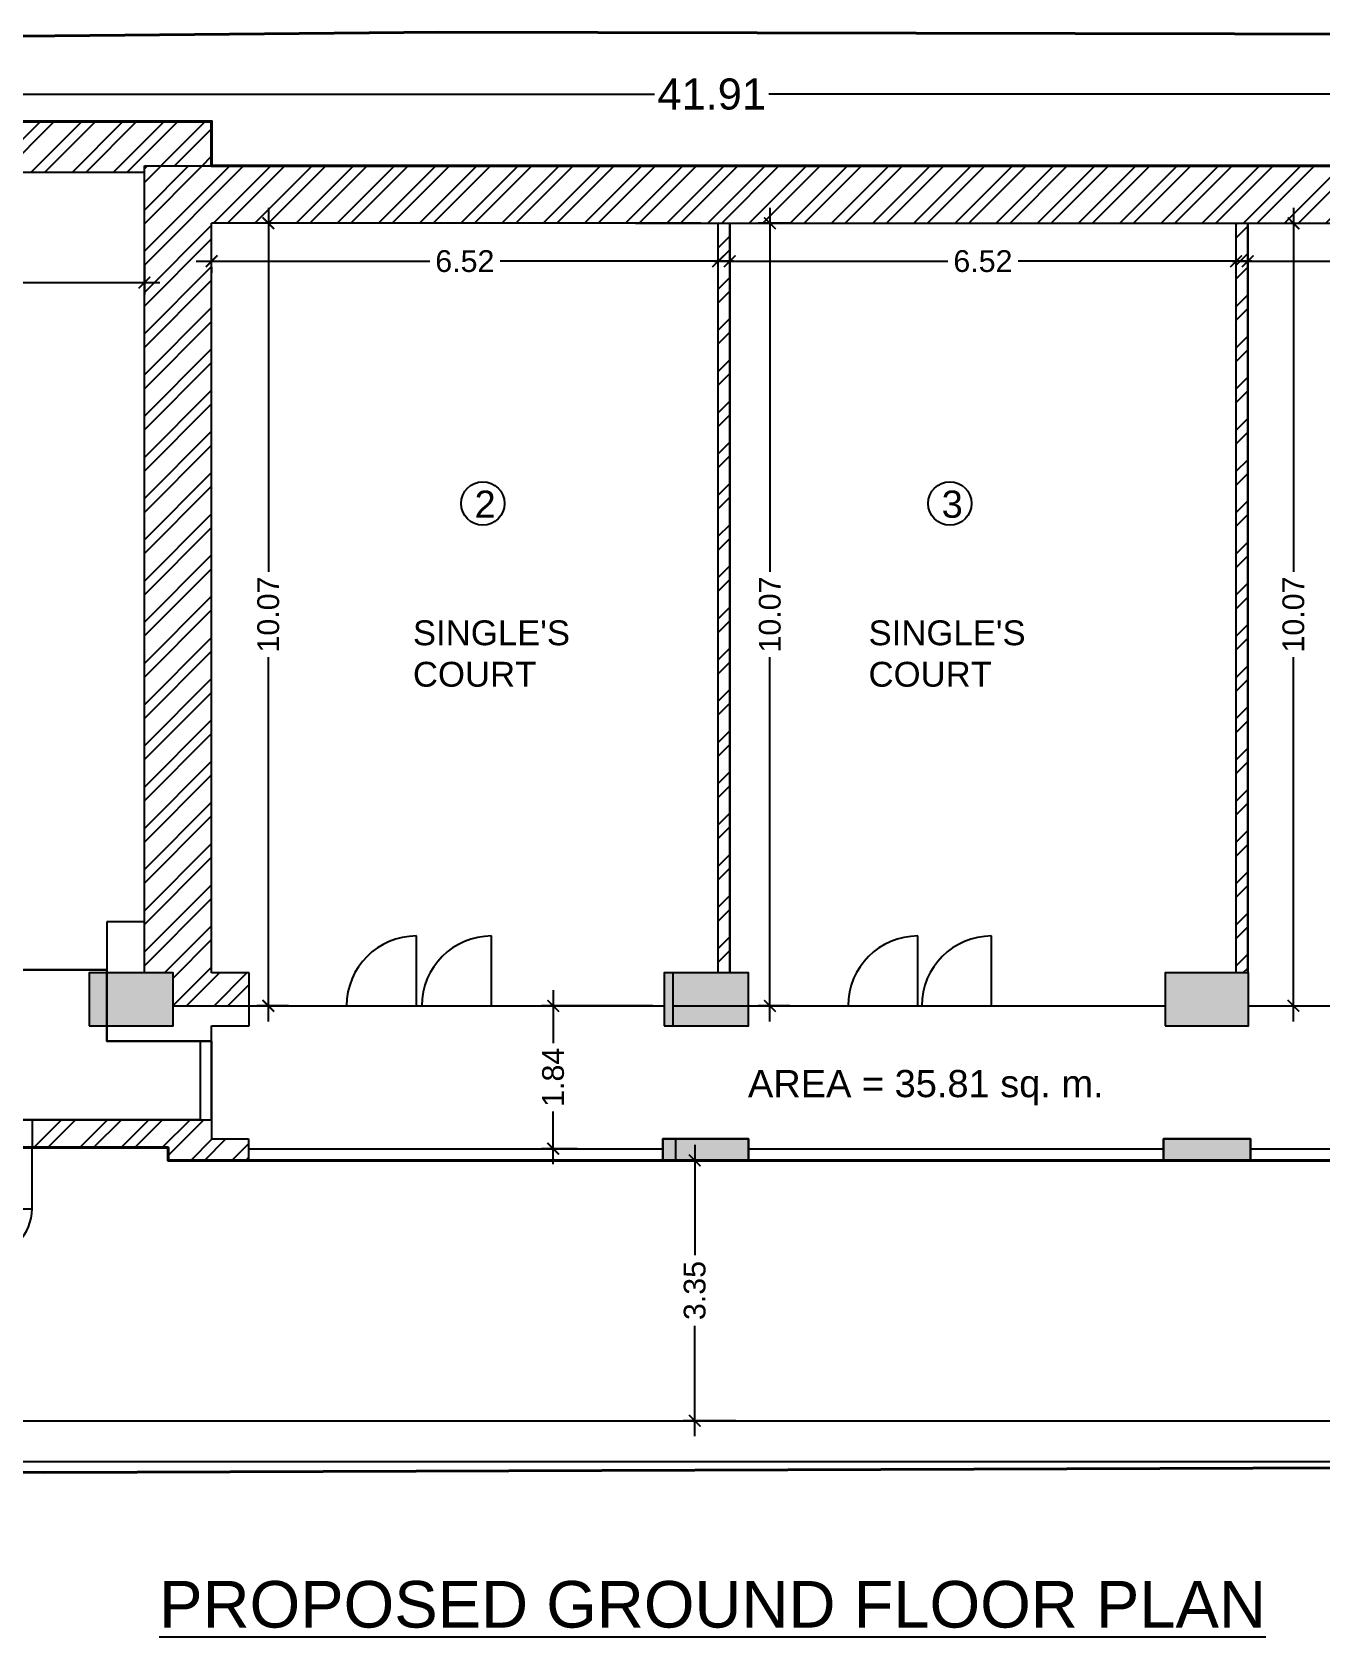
# Model space of a CAD drawing. Header units: millimetres. Extents: x -634016 to -633680, y -35980 to -35884.
# Drawn here: x -633997.41 to -633980.82, y -35942.65 to -35922 of the extents above; entities that cross this region are included whole.
import ezdxf
from ezdxf.enums import TextEntityAlignment as Align

# ---------------------------------------------------------------- set-up
doc = ezdxf.new("R2010")
doc.units = ezdxf.units.MM
doc.header["$LTSCALE"] = 200
doc.header["$MEASUREMENT"] = 0
doc.header["$PDMODE"] = 3
doc.linetypes.add('DASHED2', pattern=[0.375, 0.25, -0.125])
doc.layers.get('0').update_dxf_attribs({"linetype": 'CONTINUOUS'})
doc.layers.get('DEFPOINTS').update_dxf_attribs({"color": 11, "linetype": 'CONTINUOUS'})
for name, color, linetype in [('00 PRO', 3, 'CONTINUOUS'), ('COL', 253, 'CONTINUOUS'), ('FUR', 7, 'CONTINUOUS'), ('hatch', 253, 'CONTINUOUS'), ('STAIR', 252, 'CONTINUOUS'), ('THIN', 11, 'DASHED2'), ('Wall', 7, 'CONTINUOUS')]:
    doc.layers.add(name, color=color, linetype=linetype)
doc.layers.add('DIM', color=11, linetype='CONTINUOUS', lineweight=25)
doc.layers.add('LEGEND', color=3, linetype='CONTINUOUS', lineweight=25)
doc.styles.add('Arial', font='arial.ttf')
doc.styles.add('style1', font='arial.ttf', dxfattribs={"height": 6})
doc.dimstyles.new('Copy of STANDARD', dxfattribs={"dimtxt": 0.4, "dimasz": 0.2, "dimexe": 0.2, "dimexo": 0.2, "dimgap": 0.09, "dimtad": 0, "dimzin": 0, "dimdsep": 46, "dimtxsty": 'Arial', "dimblk": 'ARCHTICK', "dimcen": 0.09, "dimdle": 0.2, "dimclrd": 253, "dimclre": 253, "dimclrt": 7, "dimadec": 0, "dimazin": 0, "dimtfac": 1, "dimtofl": 0, "dimtmove": 0, "dimatfit": 3, "dimldrblk": 'ARCHTICK', "dimfxl": 0.18, "dimtolj": 1, "dimtzin": 0, "dimarcsym": 0})

# ---------------------------------------------------------------- blocks, each defined once
blk = doc.blocks.new('_ArchTick')
at = {"color": 0, "linetype": 'ByBlock', "const_width": 0.15}
blk.add_lwpolyline([(-0.5, -0.5), (0.5, 0.5)], dxfattribs=at)
blk = doc.blocks.new('*D189')
at = {"layer": 'DEFPOINTS', "color": 0, "transparency": 16777216}
for p in [(-634009.619, -35922.804), (-634009.619, -35923.155), (-633967.706, -35923.726)]:
    blk.add_point(p, dxfattribs=at)
at = {"layer": 'DIM', "color": 253, "lineweight": -2, "transparency": 16777216}
for p, q in [((-634009.619, -35922.955), (-634009.619, -35922.604)), ((-633967.706, -35923.526), (-633967.706, -35922.604)), ((-634009.819, -35922.804), (-633989.397, -35922.804)), ((-633967.506, -35922.804), (-633987.928, -35922.804))]:
    blk.add_line(p, q, dxfattribs=at)
at = {"layer": 'DIM', "color": 253, "lineweight": -2, "transparency": 16777216, "xscale": 0.2, "yscale": 0.2, "zscale": 0.2, "rotation": 180}
blk.add_blockref('_ArchTick', (-634009.619, -35922.804), dxfattribs=at)
at = {"layer": 'DIM', "color": 253, "lineweight": -2, "transparency": 16777216, "xscale": 0.2, "yscale": 0.2, "zscale": 0.2}
blk.add_blockref('_ArchTick', (-633967.706, -35922.804), dxfattribs=at)
at = {"layer": 'DIM', "color": 7, "transparency": 16777216, "insert": (-633988.662, -35922.804), "char_height": 0.4, "attachment_point": 5, "style": 'Arial'}
blk.add_mtext('\\A1;41.91', dxfattribs=at)
blk = doc.blocks.new('*D255')
at = {"layer": 'DEFPOINTS', "color": 0, "transparency": 16777216}
for p in [(-633989.272, -35934.534), (-633990.703, -35936.372), (-633990.246, -35936.372)]:
    blk.add_point(p, dxfattribs=at)
at = {"layer": 'DIM', "color": 253, "lineweight": -2, "transparency": 16777216}
for p, q in [((-633990.703, -35934.334), (-633990.703, -35935.013)), ((-633989.422, -35934.534), (-633990.853, -35934.534)), ((-633990.703, -35936.572), (-633990.703, -35935.893)), ((-633990.396, -35936.372), (-633990.853, -35936.372))]:
    blk.add_line(p, q, dxfattribs=at)
at = {"layer": 'DIM', "color": 253, "lineweight": -2, "transparency": 16777216, "xscale": 0.15, "yscale": 0.15, "zscale": 0.15}
for p, rotation in [((-633990.703, -35934.534), 90), ((-633990.703, -35936.372), 270)]:
    blk.add_blockref('_ArchTick', p, dxfattribs=dict(at, rotation=rotation))
at = {"layer": 'DIM', "color": 7, "transparency": 16777216, "insert": (-633990.703, -35935.453), "char_height": 0.28, "attachment_point": 5, "rotation": 90, "style": 'Arial'}
blk.add_mtext('\\A1;1.84', dxfattribs=at)
blk = doc.blocks.new('*D256')
at = {"layer": 'DEFPOINTS', "color": 0, "transparency": 16777216}
for p in [(-633988.19, -35936.522), (-633988.88, -35939.872), (-633988.203, -35939.872)]:
    blk.add_point(p, dxfattribs=at)
at = {"layer": 'DIM', "color": 253, "lineweight": -2, "transparency": 16777216}
for p, q in [((-633988.88, -35936.322), (-633988.88, -35937.743)), ((-633988.34, -35936.522), (-633989.03, -35936.522)), ((-633988.88, -35940.072), (-633988.88, -35938.652)), ((-633988.353, -35939.872), (-633989.03, -35939.872))]:
    blk.add_line(p, q, dxfattribs=at)
at = {"layer": 'DIM', "color": 253, "lineweight": -2, "transparency": 16777216, "xscale": 0.15, "yscale": 0.15, "zscale": 0.15}
for p, rotation in [((-633988.88, -35936.522), 90), ((-633988.88, -35939.872), 270)]:
    blk.add_blockref('_ArchTick', p, dxfattribs=dict(at, rotation=rotation))
at = {"layer": 'DIM', "color": 7, "transparency": 16777216, "insert": (-633988.88, -35938.197), "char_height": 0.28, "attachment_point": 5, "rotation": 90, "style": 'Arial'}
blk.add_mtext('\\A1;3.35', dxfattribs=at)
blk = doc.blocks.new('*D258')
at = {"layer": 'DEFPOINTS', "color": 0, "transparency": 16777216}
for p in [(-633987.913, -35924.464), (-633987.505, -35924.464), (-633987.505, -35934.534)]:
    blk.add_point(p, dxfattribs=at)
at = {"layer": 'DIM', "color": 253, "lineweight": -2, "transparency": 16777216}
for p, q in [((-633987.913, -35924.264), (-633987.913, -35928.95)), ((-633987.655, -35924.464), (-633988.063, -35924.464)), ((-633987.913, -35934.734), (-633987.913, -35930.048)), ((-633987.655, -35934.534), (-633988.063, -35934.534))]:
    blk.add_line(p, q, dxfattribs=at)
at = {"layer": 'DIM', "color": 253, "lineweight": -2, "transparency": 16777216, "xscale": 0.15, "yscale": 0.15, "zscale": 0.15}
for p, rotation in [((-633987.913, -35924.464), 90), ((-633987.913, -35934.534), 270)]:
    blk.add_blockref('_ArchTick', p, dxfattribs=dict(at, rotation=rotation))
at = {"layer": 'DIM', "color": 7, "transparency": 16777216, "insert": (-633987.913, -35929.499), "char_height": 0.28, "attachment_point": 5, "rotation": 90, "style": 'Arial'}
blk.add_mtext('\\A1;10.07', dxfattribs=at)
blk = doc.blocks.new('*D259')
at = {"layer": 'DEFPOINTS', "color": 0, "transparency": 16777216}
for p in [(-633994.37, -35924.464), (-633993.962, -35924.464), (-633993.962, -35934.534)]:
    blk.add_point(p, dxfattribs=at)
at = {"layer": 'DIM', "color": 253, "lineweight": -2, "transparency": 16777216}
for p, q in [((-633994.37, -35924.264), (-633994.37, -35928.95)), ((-633994.112, -35924.464), (-633994.52, -35924.464)), ((-633994.37, -35934.734), (-633994.37, -35930.048)), ((-633994.112, -35934.534), (-633994.52, -35934.534))]:
    blk.add_line(p, q, dxfattribs=at)
at = {"layer": 'DIM', "color": 253, "lineweight": -2, "transparency": 16777216, "xscale": 0.15, "yscale": 0.15, "zscale": 0.15}
for p, rotation in [((-633994.37, -35924.464), 90), ((-633994.37, -35934.534), 270)]:
    blk.add_blockref('_ArchTick', p, dxfattribs=dict(at, rotation=rotation))
at = {"layer": 'DIM', "color": 7, "transparency": 16777216, "insert": (-633994.37, -35929.499), "char_height": 0.28, "attachment_point": 5, "rotation": 90, "style": 'Arial'}
blk.add_mtext('\\A1;10.07', dxfattribs=at)
blk = doc.blocks.new('*D260')
at = {"layer": 'DEFPOINTS', "color": 0, "transparency": 16777216}
for p in [(-634002.266, -35924.83), (-633995.966, -35924.83), (-633995.966, -35925.229)]:
    blk.add_point(p, dxfattribs=at)
at = {"layer": 'DIM', "color": 253, "lineweight": -2, "transparency": 16777216}
for p, q in [((-634002.266, -35924.98), (-634002.266, -35925.379)), ((-633995.966, -35924.98), (-633995.966, -35925.379)), ((-634002.466, -35925.229), (-633999.57, -35925.229)), ((-633995.766, -35925.229), (-633998.662, -35925.229))]:
    blk.add_line(p, q, dxfattribs=at)
at = {"layer": 'DIM', "color": 253, "lineweight": -2, "transparency": 16777216, "xscale": 0.15, "yscale": 0.15, "zscale": 0.15, "rotation": 180}
blk.add_blockref('_ArchTick', (-634002.266, -35925.229), dxfattribs=at)
at = {"layer": 'DIM', "color": 253, "lineweight": -2, "transparency": 16777216, "xscale": 0.15, "yscale": 0.15, "zscale": 0.15}
blk.add_blockref('_ArchTick', (-633995.966, -35925.229), dxfattribs=at)
at = {"layer": 'DIM', "color": 7, "transparency": 16777216, "insert": (-633999.116, -35925.229), "char_height": 0.28, "attachment_point": 5, "style": 'Arial'}
blk.add_mtext('\\A1;6.30', dxfattribs=at)
blk = doc.blocks.new('*D227')
at = {"layer": 'DEFPOINTS', "color": 0, "transparency": 16777216}
for p in [(-633995.1, -35924.881), (-633988.58, -35924.953), (-633988.58, -35924.953)]:
    blk.add_point(p, dxfattribs=at)
at = {"layer": 'DIM', "color": 253, "lineweight": -2, "transparency": 16777216}
for p, q in [((-633995.3, -35924.953), (-633992.293, -35924.953)), ((-633988.38, -35924.953), (-633991.387, -35924.953)), ((-633995.1, -35925.031), (-633995.1, -35925.103))]:
    blk.add_line(p, q, dxfattribs=at)
at = {"layer": 'DIM', "color": 253, "lineweight": -2, "transparency": 16777216, "xscale": 0.15, "yscale": 0.15, "zscale": 0.15, "rotation": 180}
blk.add_blockref('_ArchTick', (-633995.1, -35924.953), dxfattribs=at)
at = {"layer": 'DIM', "color": 253, "lineweight": -2, "transparency": 16777216, "xscale": 0.15, "yscale": 0.15, "zscale": 0.15}
blk.add_blockref('_ArchTick', (-633988.58, -35924.953), dxfattribs=at)
at = {"layer": 'DIM', "color": 7, "transparency": 16777216, "insert": (-633991.84, -35924.953), "char_height": 0.28, "attachment_point": 5, "style": 'Arial'}
blk.add_mtext('\\A1;6.52', dxfattribs=at)
blk = doc.blocks.new('*D228')
at = {"layer": 'DEFPOINTS', "color": 0, "transparency": 16777216}
for p in [(-633981.91, -35924.953), (-633981.91, -35924.953), (-633988.43, -35925.063)]:
    blk.add_point(p, dxfattribs=at)
at = {"layer": 'DIM', "color": 253, "lineweight": -2, "transparency": 16777216}
for p, q in [((-633988.63, -35924.953), (-633985.623, -35924.953)), ((-633988.43, -35924.913), (-633988.43, -35924.803)), ((-633981.71, -35924.953), (-633984.717, -35924.953))]:
    blk.add_line(p, q, dxfattribs=at)
at = {"layer": 'DIM', "color": 253, "lineweight": -2, "transparency": 16777216, "xscale": 0.15, "yscale": 0.15, "zscale": 0.15, "rotation": 180}
blk.add_blockref('_ArchTick', (-633988.43, -35924.953), dxfattribs=at)
at = {"layer": 'DIM', "color": 253, "lineweight": -2, "transparency": 16777216, "xscale": 0.15, "yscale": 0.15, "zscale": 0.15}
blk.add_blockref('_ArchTick', (-633981.91, -35924.953), dxfattribs=at)
at = {"layer": 'DIM', "color": 7, "transparency": 16777216, "insert": (-633985.17, -35924.953), "char_height": 0.28, "attachment_point": 5, "style": 'Arial'}
blk.add_mtext('\\A1;6.52', dxfattribs=at)
blk = doc.blocks.new('*D229')
at = {"layer": 'DEFPOINTS', "color": 0, "transparency": 16777216}
for p in [(-633981.76, -35924.953), (-633975.242, -35924.953), (-633975.242, -35924.953)]:
    blk.add_point(p, dxfattribs=at)
at = {"layer": 'DIM', "color": 253, "lineweight": -2, "transparency": 16777216}
for p, q in [((-633981.96, -35924.953), (-633978.954, -35924.953)), ((-633975.042, -35924.953), (-633978.048, -35924.953))]:
    blk.add_line(p, q, dxfattribs=at)
at = {"layer": 'DIM', "color": 253, "lineweight": -2, "transparency": 16777216, "xscale": 0.15, "yscale": 0.15, "zscale": 0.15, "rotation": 180}
blk.add_blockref('_ArchTick', (-633981.76, -35924.953), dxfattribs=at)
at = {"layer": 'DIM', "color": 253, "lineweight": -2, "transparency": 16777216, "xscale": 0.15, "yscale": 0.15, "zscale": 0.15}
blk.add_blockref('_ArchTick', (-633975.242, -35924.953), dxfattribs=at)
at = {"layer": 'DIM', "color": 7, "transparency": 16777216, "insert": (-633978.501, -35924.953), "char_height": 0.28, "attachment_point": 5, "style": 'Arial'}
blk.add_mtext('\\A1;6.52', dxfattribs=at)
blk = doc.blocks.new('*D230')
at = {"layer": 'DEFPOINTS', "color": 0, "transparency": 16777216}
for p in [(-633981.752, -35924.464), (-633981.172, -35924.464), (-633981.752, -35934.534)]:
    blk.add_point(p, dxfattribs=at)
at = {"layer": 'DIM', "color": 253, "lineweight": -2, "transparency": 16777216}
for p, q in [((-633981.172, -35924.264), (-633981.172, -35928.95)), ((-633981.602, -35924.464), (-633981.022, -35924.464)), ((-633981.172, -35934.734), (-633981.172, -35930.048)), ((-633981.602, -35934.534), (-633981.022, -35934.534))]:
    blk.add_line(p, q, dxfattribs=at)
at = {"layer": 'DIM', "color": 253, "lineweight": -2, "transparency": 16777216, "xscale": 0.15, "yscale": 0.15, "zscale": 0.15}
for p, rotation in [((-633981.172, -35924.464), 90), ((-633981.172, -35934.534), 270)]:
    blk.add_blockref('_ArchTick', p, dxfattribs=dict(at, rotation=rotation))
at = {"layer": 'DIM', "color": 7, "transparency": 16777216, "insert": (-633981.172, -35929.499), "char_height": 0.28, "attachment_point": 5, "rotation": 90, "style": 'Arial'}
blk.add_mtext('\\A1;10.07', dxfattribs=at)

msp = doc.modelspace()

# ---------------------------------------------------------------- hatches: boundary and pattern name
h = msp.add_hatch()
h.set_pattern_fill('ANSI32', color=8, style=0)
h.set_pattern_definition([(45, (3532.1732, -490.1528), (-0.26516504294, 0.26516504294), []), (45, (3532.34997, -490.1528), (-0.26516504294, 0.26516504294), [])])
h.paths.add_polyline_path([(-633995.966, -35923.805), (-633995.966, -35923.726), (-633995.124, -35923.726), (-633995.1, -35923.702), (-633995.1, -35923.155), (-634009.579, -35923.155), (-634009.619, -35923.194), (-634009.619, -35931.348), (-634009.11, -35931.348), (-634008.969, -35931.348), (-634008.969, -35923.805), (-634002.689, -35923.805), (-634002.266, -35923.805)])
h.paths.add_polyline_path([(-634009.619, -35933.451), (-634008.969, -35933.451), (-634008.969, -35931.348), (-634009.619, -35931.348)])
h.paths.add_polyline_path([(-634002.266, -35923.805), (-634002.689, -35923.805), (-634002.689, -35933.451), (-634002.266, -35933.451)])
h = msp.add_hatch()
h.set_pattern_fill('ANSI32', color=8, style=0)
h.set_pattern_definition([(45, (1700.0818, -163.62646), (-0.26516504294, 0.26516504294), []), (45, (1700.25857, -163.62646), (-0.26516504294, 0.26516504294), [])])
h.paths.add_polyline_path([(-633995.1, -35924.464), (-633974.98, -35924.464), (-633974.98, -35923.726), (-633995.966, -35923.726), (-633995.966, -35934.111), (-633995.596, -35934.111), (-633995.596, -35934.534), (-633994.617, -35934.534), (-633994.617, -35934.111), (-633995.1, -35934.111)])
h = msp.add_hatch()
h.set_pattern_fill('ANSI32', color=8, style=0)
h.set_pattern_definition([(45, (701.20687, 15.4453), (-0.26516504294, 0.26516504294), []), (45, (701.38364, 15.4453), (-0.26516504294, 0.26516504294), [])])
h.paths.add_polyline_path([(-633988.43, -35934.111), (-633988.58, -35934.111), (-633988.58, -35924.464), (-633988.43, -35924.464)])
h.paths.add_polyline_path([(-633981.76, -35934.111), (-633981.91, -35934.111), (-633981.91, -35924.464), (-633981.76, -35924.464)])

# ---------------------------------------------------------------- linework, layer by layer
at = {"color": 8}
for p, q in [((-633995.124, -35923.726), (-633995.1, -35923.702)), ((-633997.388, -35936.357), (-633997.031, -35936.001)), ((-633997.211, -35936.357), (-633996.854, -35936.001)), ((-633996.795, -35936.357), (-633996.439, -35936.001)), ((-633996.619, -35936.357), (-633996.262, -35936.001)), ((-633996.265, -35936.357), (-633995.908, -35936.001)), ((-633996.088, -35936.357), (-633995.731, -35936.001)), ((-633995.735, -35936.357), (-633995.378, -35936.001)), ((-633995.661, -35936.46), (-633995.201, -35936.001)), ((-633995.369, -35936.522), (-633995.094, -35936.247)), ((-633995.193, -35936.522), (-633994.917, -35936.247)), ((-633994.839, -35936.522), (-633994.627, -35936.311)), ((-633994.662, -35936.522), (-633994.627, -35936.487))]:
    msp.add_line(p, q, dxfattribs=at)
at = {"color": 5, "lineweight": 40}
msp.add_lwpolyline([(-633967.515, -35940.359), (-633974.516, -35940.459), (-633997.256, -35940.538), (-634009.564, -35940.359), (-634009.703, -35922.172), (-633992.176, -35922.005), (-633967.594, -35922.058), (-633967.706, -35933.149), (-633967.413, -35934.073), (-633967.515, -35940.359)], dxfattribs=at)
for points in [[(-633992.464, -35934.534), (-633992.464, -35933.635)], [(-633991.495, -35934.534), (-633991.495, -35933.635)], [(-633986.007, -35934.534), (-633986.007, -35933.635)], [(-633985.058, -35934.534), (-633985.058, -35933.635)]]:
    msp.add_lwpolyline(points)
at = {"layer": '00 PRO', "lineweight": 40}
msp.add_lwpolyline([(-634009.619, -35923.155), (-634009.619, -35934.071), (-634009.245, -35934.071), (-634009.245, -35936.357), (-633995.661, -35936.357), (-633995.661, -35936.522), (-633975.531, -35936.522), (-633975.531, -35934.809), (-633975.521, -35934.809), (-633975.521, -35934.642), (-633969.793, -35934.642), (-633967.706, -35934.642), (-633967.706, -35934.061), (-633967.706, -35931.197), (-633967.706, -35923.726), (-633995.1, -35923.726), (-633995.1, -35923.155), (-634009.619, -35923.155)], dxfattribs=at)
at = {"layer": 'COL'}
for p, q in [((-633989.159, -35934.79), (-633989.159, -35934.111)), ((-633989.292, -35936.247), (-633989.292, -35936.522)), ((-633989.129, -35936.247), (-633989.129, -35936.522)), ((-633988.19, -35936.247), (-633988.19, -35936.522)), ((-633982.845, -35936.247), (-633982.845, -35936.522)), ((-633981.723, -35936.247), (-633981.723, -35936.522))]:
    msp.add_line(p, q, dxfattribs=at)
for points in [[(-633996.679, -35934.79), (-633995.596, -35934.79), (-633995.596, -35934.111), (-633996.679, -35934.111)], [(-633989.272, -35934.79), (-633988.19, -35934.79), (-633988.19, -35934.111), (-633989.272, -35934.111)], [(-633982.825, -35934.79), (-633981.752, -35934.79), (-633981.752, -35934.111), (-633982.825, -35934.111)], [(-633989.292, -35936.522), (-633988.19, -35936.522), (-633988.19, -35936.247), (-633989.292, -35936.247)], [(-633982.845, -35936.522), (-633981.723, -35936.522), (-633981.723, -35936.247), (-633982.845, -35936.247)]]:
    msp.add_lwpolyline(points, close=True, dxfattribs=at)
for points in [[(-633996.679, -35934.111), (-633995.596, -35934.111), (-633996.679, -35934.79), (-633995.596, -35934.79)], [(-633989.272, -35934.111), (-633988.19, -35934.111), (-633989.272, -35934.79), (-633988.19, -35934.79)], [(-633982.825, -35934.111), (-633981.752, -35934.111), (-633982.825, -35934.79), (-633981.752, -35934.79)], [(-633989.292, -35936.247), (-633988.19, -35936.247), (-633989.292, -35936.522), (-633988.19, -35936.522)], [(-633982.845, -35936.247), (-633981.723, -35936.247), (-633982.845, -35936.522), (-633981.723, -35936.522)]]:
    msp.add_solid(points, dxfattribs=at)
at = {"layer": 'FUR'}
for p, q in [((-634002.157, -35934.071), (-633996.454, -35934.071)), ((-633995.596, -35934.534), (-633990.232, -35934.534)), ((-633994.617, -35934.534), (-633989.272, -35934.534)), ((-633989.159, -35934.534), (-633983.755, -35934.534)), ((-633988.19, -35934.534), (-633982.825, -35934.534)), ((-633981.752, -35934.534), (-633976.348, -35934.534)), ((-633995.596, -35936.522), (-633990.251, -35936.522)), ((-633994.627, -35936.372), (-633989.292, -35936.372)), ((-633994.627, -35936.522), (-633989.292, -35936.522)), ((-633989.129, -35936.522), (-633983.784, -35936.522)), ((-633988.19, -35936.372), (-633982.845, -35936.372)), ((-633988.19, -35936.522), (-633982.845, -35936.522)), ((-633981.723, -35936.372), (-633976.378, -35936.372)), ((-633981.723, -35936.522), (-633976.378, -35936.522))]:
    msp.add_line(p, q, dxfattribs=at)
msp.add_lwpolyline([(-634008.969, -35936.001), (-634008.969, -35934.071), (-634008.487, -35934.071), (-634008.487, -35934.071), (-634002.797, -35934.071), (-634002.797, -35934.071), (-634002.157, -35934.071), (-634002.16, -35934.071), (-633996.451, -35934.071), (-633996.448, -35934.987), (-633995.247, -35934.987), (-633995.247, -35936.001)], close=True, dxfattribs=at)
msp.add_lwpolyline([(-633995.1, -35936.001), (-633995.1, -35934.987), (-633996.448, -35934.987), (-633996.448, -35934.071), (-634008.969, -35934.071), (-634008.969, -35936.001), (-633995.1, -35936.001)], dxfattribs=at)
at = {"layer": 'hatch'}
for centre in [(-633991.609, -35928.07), (-633985.596, -35928.07)]:
    msp.add_circle(centre, 0.28, dxfattribs=at)
at = {"layer": 'hatch', "linetype": 'DASHED2', "ltscale": 0.1}
for centre in [(-633992.464, -35934.534), (-633991.495, -35934.534), (-633986.007, -35934.534), (-633985.058, -35934.534)]:
    msp.add_arc(centre, 0.899, 90, 180, dxfattribs=at)
at = {"layer": 'STAIR'}
for p, q in [((-633995.247, -35934.987), (-633995.247, -35936.001)), ((-633995.1, -35934.987), (-633995.1, -35936.001))]:
    msp.add_line(p, q, dxfattribs=at)
at = {"layer": 'STAIR', "color": 7}
msp.add_line((-633998.012, -35937.145), (-633997.412, -35937.145), dxfattribs=at)
msp.add_line((-633998.012, -35937.145), (-633997.412, -35937.145), dxfattribs=at)
msp.add_arc((-633998.012, -35937.145), 0.6, 90, 0, dxfattribs=at)
at = {"layer": 'THIN', "color": 7, "linetype": 'ByBlock'}
for p, q in [((-634007.994, -35939.872), (-633975.531, -35939.872)), ((-634007.994, -35940.397), (-633975.531, -35940.397))]:
    msp.add_line(p, q, dxfattribs=at)
at = {"layer": 'Wall'}
for p, q in [((-634009.619, -35923.155), (-633995.1, -35923.155)), ((-633995.1, -35923.726), (-633995.1, -35923.155)), ((-633995.966, -35923.726), (-633974.98, -35923.726)), ((-633995.966, -35934.111), (-633995.966, -35923.726)), ((-634002.266, -35923.805), (-633995.966, -35923.805)), ((-633988.8, -35924.464), (-633995.1, -35924.464)), ((-633995.1, -35934.111), (-633995.1, -35924.464)), ((-633989.641, -35924.464), (-633983.341, -35924.464)), ((-633988.643, -35924.464), (-633974.98, -35924.464)), ((-633988.58, -35934.111), (-633988.58, -35924.464)), ((-633988.43, -35934.111), (-633988.43, -35924.464)), ((-633981.91, -35934.111), (-633981.91, -35924.464)), ((-633981.76, -35934.111), (-633981.76, -35924.464)), ((-633995.966, -35933.451), (-633996.448, -35933.451)), ((-633996.448, -35933.451), (-633996.448, -35934.002)), ((-633996.448, -35934.002), (-633996.448, -35934.987)), ((-633995.596, -35934.111), (-633996.679, -35934.111)), ((-633996.679, -35934.111), (-633996.679, -35934.79)), ((-633996.454, -35934.071), (-633996.448, -35934.066)), ((-633995.596, -35934.79), (-633995.596, -35934.111)), ((-633994.617, -35934.111), (-633995.1, -35934.111)), ((-633994.617, -35934.79), (-633994.617, -35934.111)), ((-633988.19, -35934.111), (-633989.272, -35934.111)), ((-633989.272, -35934.111), (-633989.272, -35934.79)), ((-633988.19, -35934.79), (-633988.19, -35934.111)), ((-633981.752, -35934.111), (-633982.825, -35934.111)), ((-633982.825, -35934.111), (-633982.825, -35934.79)), ((-633981.752, -35934.79), (-633981.752, -35934.111)), ((-633996.679, -35934.79), (-633995.596, -35934.79)), ((-633995.1, -35934.987), (-633995.1, -35934.79)), ((-633995.1, -35934.79), (-633994.617, -35934.79)), ((-633989.272, -35934.79), (-633988.19, -35934.79)), ((-633982.825, -35934.79), (-633981.752, -35934.79)), ((-633996.448, -35934.987), (-633995.247, -35934.987)), ((-633995.247, -35934.987), (-633995.1, -35934.987)), ((-633995.247, -35936.001), (-633997.412, -35936.001)), ((-633997.412, -35936.001), (-633997.412, -35936.357)), ((-633995.247, -35936.001), (-633995.1, -35936.001)), ((-633995.1, -35936.001), (-633995.1, -35936.247)), ((-633995.1, -35936.247), (-633994.627, -35936.247)), ((-633994.627, -35936.247), (-633994.627, -35936.522)), ((-633995.661, -35936.357), (-633997.412, -35936.357)), ((-633997.412, -35937.145), (-633997.412, -35936.357)), ((-633995.661, -35936.522), (-633995.661, -35936.357)), ((-633994.627, -35936.522), (-633995.661, -35936.522))]:
    msp.add_line(p, q, dxfattribs=at)
for points in [[(-633988.43, -35934.111), (-633988.58, -35934.111), (-633988.58, -35924.464), (-633988.43, -35924.464)], [(-633981.76, -35934.111), (-633981.91, -35934.111), (-633981.91, -35924.464), (-633981.76, -35924.464)], [(-633988.19, -35936.522), (-633989.292, -35936.522), (-633989.292, -35936.247), (-633988.19, -35936.247)], [(-633981.723, -35936.522), (-633982.845, -35936.522), (-633982.845, -35936.247), (-633981.723, -35936.247)]]:
    msp.add_lwpolyline(points, close=True, dxfattribs=at)

# ---------------------------------------------------------------- texts
at = {"layer": 'LEGEND', "color": 7, "style": 'style1'}
msp.add_text('%%UPROPOSED GROUND FLOOR PLAN', height=0.6, dxfattribs=at).set_placement((-633988.651, -35942.234), align=Align.MIDDLE_CENTER)
at = {"layer": 'LEGEND', "color": 7, "attachment_point": 1, "style": 'style1'}
for s, insert, char_height, width in [('2', (-633991.715, -35927.904), 0.35, 8.94938), ('3', (-633985.701, -35927.904), 0.35, 8.94938), ("SINGLE'S COURT ", (-633992.509, -35929.574), 0.32, 3.24219), ("SINGLE'S COURT ", (-633986.643, -35929.574), 0.32, 3.24219), ('AREA = 35.81 sq. m.', (-633988.195, -35935.359), 0.35, 8.94938)]:
    msp.add_mtext(s, dxfattribs=dict(at, insert=insert, char_height=char_height, width=width))

# ---------------------------------------------------------------- dimensions: what is measured, and where the dimension line sits
at = {"layer": 'DIM'}
dim = msp.add_linear_dim(base=(-634009.619, -35922.804), p1=(-633967.706, -35923.726), p2=(-634009.619, -35923.155), angle=180, dimstyle='Copy of STANDARD', dxfattribs=at)
dim.commit()
dim.dimension.update_dxf_attribs({"geometry": '*D189', "text_midpoint": (-633988.662, -35922.804)})
for base, p1, p2, picture, middle in [((-633994.37, -35924.464), (-633993.962, -35934.534), (-633993.962, -35924.464), '*D259', (-633994.37, -35929.499)), ((-633987.913, -35924.464), (-633987.505, -35934.534), (-633987.505, -35924.464), '*D258', (-633987.913, -35929.499)), ((-633981.172, -35924.464), (-633981.752, -35934.534), (-633981.752, -35924.464), '*D230', (-633981.172, -35929.499)), ((-633990.703, -35936.372), (-633989.272, -35934.534), (-633990.246, -35936.372), '*D255', (-633990.703, -35935.453)), ((-633988.88, -35939.872), (-633988.19, -35936.522), (-633988.203, -35939.872), '*D256', (-633988.88, -35938.197))]:
    dim = msp.add_linear_dim(base=base, p1=p1, p2=p2, angle=90, dimstyle='Copy of STANDARD', override={"dimtxt": 0.28, "dimasz": 0.15, "dimexe": 0.15, "dimexo": 0.15}, dxfattribs=at)
    dim.commit()
    dim.dimension.update_dxf_attribs({"geometry": picture, "text_midpoint": middle})
for base, p1, p2, picture, middle in [((-633995.966, -35925.229), (-634002.266, -35924.83), (-633995.966, -35924.83), '*D260', (-633999.116, -35925.229)), ((-633988.58, -35924.953), (-633995.1, -35924.881), (-633988.58, -35924.953), '*D227', (-633991.84, -35924.953)), ((-633981.91, -35924.953), (-633988.43, -35925.063), (-633981.91, -35924.953), '*D228', (-633985.17, -35924.953)), ((-633975.242, -35924.953), (-633981.76, -35924.953), (-633975.242, -35924.953), '*D229', (-633978.501, -35924.953))]:
    dim = msp.add_linear_dim(base=base, p1=p1, p2=p2, dimstyle='Copy of STANDARD', override={"dimtxt": 0.28, "dimasz": 0.15, "dimexe": 0.15, "dimexo": 0.15}, dxfattribs=at)
    dim.commit()
    dim.dimension.update_dxf_attribs({"geometry": picture, "text_midpoint": middle})

doc.saveas('drawing.dxf')
